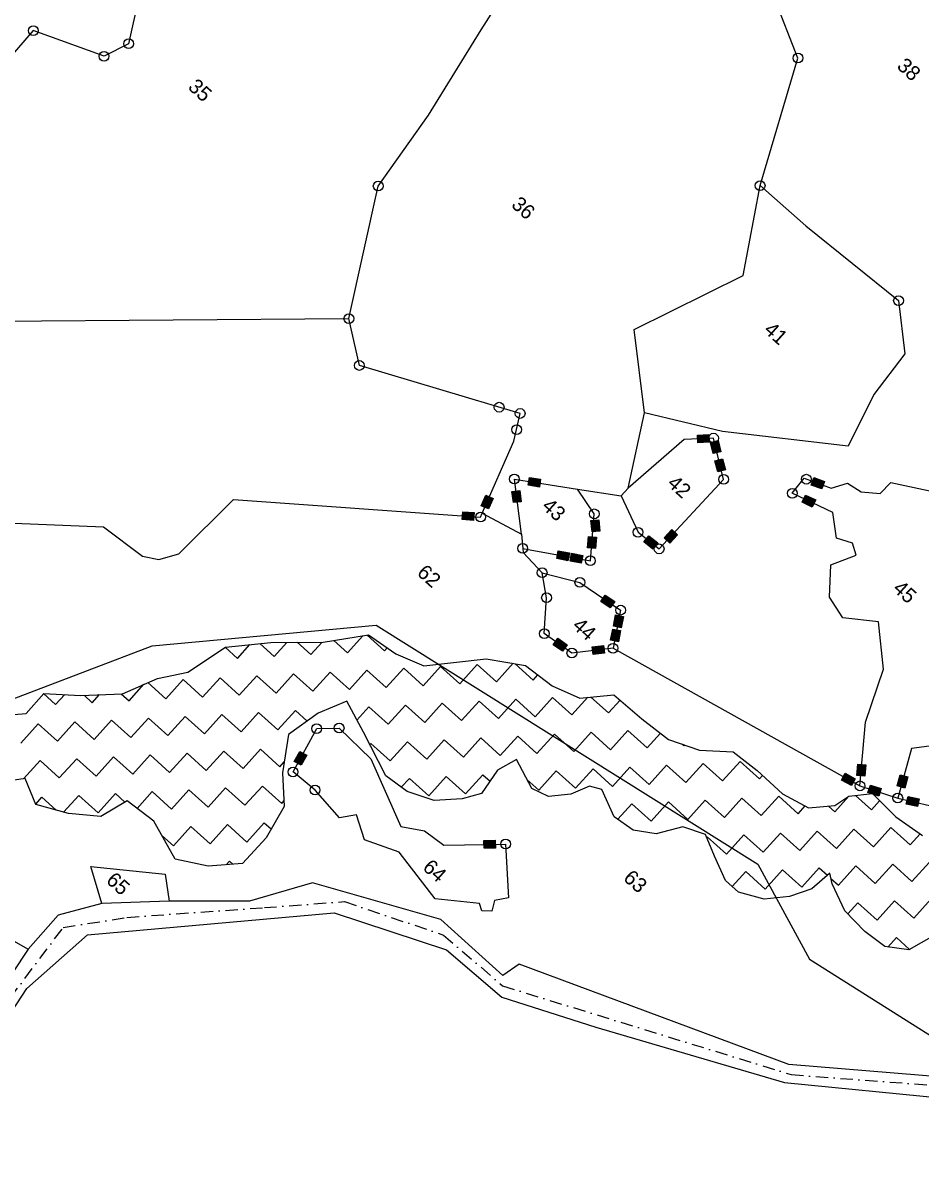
# Model space of a CAD drawing. Header units: metres. Extents: x 319370 to 322922, y 1866637 to 1870124.
# Drawn here: x 320974 to 321542, y 1867959 to 1868675 of the extents above; entities that cross this region are included whole.
import ezdxf

# ---------------------------------------------------------------- set-up
doc = ezdxf.new("R2010")
doc.units = ezdxf.units.M
doc.header["$LTSCALE"] = 0.3
doc.linetypes.add('DASHDOT', pattern=[1, 0.5, -0.25, 0, -0.25])
doc.layers.get('0').update_dxf_attribs({"linetype": 'CONTINUOUS'})
for name, color, linetype in [('POLY_HATCH', 12, 'CONTINUOUS'), ('POLY_PARCEL', 6, 'CONTINUOUS'), ('POLY_WATER', 4, 'CONTINUOUS'), ('TEXT_PARCEL', 7, 'CONTINUOUS'), ('V_BOUND_STREAM_LINE', 7, 'DASHDOT')]:
    doc.layers.add(name, color=color, linetype=linetype)
doc.styles.add('TEXT_MAP', font='KRDEV050.TTF')

# ---------------------------------------------------------------- blocks, each defined once
blk = doc.blocks.new('0')
for points in [[(359.77, 259.99), (359.41, 260.89), (358.12, 260.36), (358.48, 259.47)], [(360.39, 257.57), (360.11, 258.49), (358.78, 258.09), (359.06, 257.17)], [(346.42, 255.89), (345.88, 255.1), (347.03, 254.32), (347.57, 255.11)], [(344.1, 254.72), (344.78, 254.04), (345.76, 255.02), (345.08, 255.7)], [(348.93, 253.03), (349.47, 253.83), (348.32, 254.61), (347.78, 253.81)], [(350.45, 244.05), (349.49, 244.06), (349.47, 242.67), (350.43, 242.66)], [(349.38, 240.74), (349.31, 241.7), (347.93, 241.6), (347.99, 240.64)], [(390.88, 239.22), (391.74, 239.65), (391.11, 240.9), (390.25, 240.46)], [(394.42, 239), (393.95, 239.84), (392.73, 239.17), (393.2, 238.32)], [(342.08, 238.97), (341.43, 238.26), (342.45, 237.32), (343.1, 238.03)], [(386.39, 236.88), (387.16, 237.46), (386.32, 238.57), (385.55, 237.99)], [(332.33, 237.12), (332.86, 236.31), (334.02, 237.07), (333.5, 237.88)], [(343.36, 235.5), (344.12, 236.08), (343.28, 237.19), (342.51, 236.6)], [(390.05, 236.8), (389.66, 237.68), (388.39, 237.11), (388.78, 236.23)], [(332.94, 233.53), (333.57, 234.26), (332.52, 235.17), (331.89, 234.44)], [(385.15, 236.14), (385.37, 235.21), (386.73, 235.52), (386.51, 236.45)], [(344.04, 233.6), (343.53, 234.42), (342.35, 233.69), (342.86, 232.87)], [(340.94, 232.82), (341.45, 232), (342.63, 232.73), (342.13, 233.55)], [(350.34, 231.91), (350.21, 232.86), (348.83, 232.67), (348.96, 231.72)], [(330.29, 230.62), (331.2, 230.93), (330.76, 232.25), (329.85, 231.95)], [(352.1, 230.51), (352.93, 231), (352.22, 232.2), (351.39, 231.71)], [(353, 229), (353.83, 229.5), (353.12, 230.69), (352.29, 230.2)], [(329.1, 228.56), (329.69, 227.8), (330.79, 228.66), (330.2, 229.42)], [(353.5, 227.32), (352.78, 227.96), (351.86, 226.91), (352.58, 226.28)], [(349.55, 224.07), (349.44, 225.03), (348.06, 224.86), (348.17, 223.9)], [(357.9, 200.49), (358.56, 199.79), (359.57, 200.74), (358.92, 201.44)], [(334.87, 193.74), (333.94, 193.52), (334.26, 192.16), (335.2, 192.39)]]:
    blk.add_hatch(color=256).paths.add_polyline_path(points)
for points in [[(358.12, 260.36), (359.41, 260.89), (359.77, 259.99), (358.48, 259.47)], [(358.78, 258.09), (360.11, 258.49), (360.39, 257.57), (359.06, 257.17)], [(347.03, 254.32), (345.88, 255.1), (346.42, 255.89), (347.57, 255.11)], [(345.76, 255.02), (344.78, 254.04), (344.1, 254.72), (345.08, 255.7)], [(348.32, 254.61), (349.47, 253.83), (348.93, 253.03), (347.78, 253.81)], [(349.47, 242.67), (349.49, 244.06), (350.45, 244.05), (350.43, 242.66)], [(347.93, 241.6), (349.31, 241.7), (349.38, 240.74), (347.99, 240.64)], [(391.11, 240.9), (391.74, 239.65), (390.88, 239.22), (390.25, 240.46)], [(392.73, 239.17), (393.95, 239.84), (394.42, 239), (393.2, 238.32)], [(342.45, 237.32), (341.43, 238.26), (342.08, 238.97), (343.1, 238.03)], [(386.32, 238.57), (387.16, 237.46), (386.39, 236.88), (385.55, 237.99)], [(334.02, 237.07), (332.86, 236.31), (332.33, 237.12), (333.5, 237.88)], [(343.28, 237.19), (344.12, 236.08), (343.36, 235.5), (342.51, 236.6)], [(388.39, 237.11), (389.66, 237.68), (390.05, 236.8), (388.78, 236.23)], [(332.52, 235.17), (333.57, 234.26), (332.94, 233.53), (331.89, 234.44)], [(386.73, 235.52), (385.37, 235.21), (385.15, 236.14), (386.51, 236.45)], [(342.35, 233.69), (343.53, 234.42), (344.04, 233.6), (342.86, 232.87)], [(342.63, 232.73), (341.45, 232), (340.94, 232.82), (342.13, 233.55)], [(348.83, 232.67), (350.21, 232.86), (350.34, 231.91), (348.96, 231.72)], [(330.76, 232.25), (331.2, 230.93), (330.29, 230.62), (329.85, 231.95)], [(352.22, 232.2), (352.93, 231), (352.1, 230.51), (351.39, 231.71)], [(353.12, 230.69), (353.83, 229.5), (353, 229), (352.29, 230.2)], [(330.79, 228.66), (329.69, 227.8), (329.1, 228.56), (330.2, 229.42)], [(351.86, 226.91), (352.78, 227.96), (353.5, 227.32), (352.58, 226.28)], [(348.06, 224.86), (349.44, 225.03), (349.55, 224.07), (348.17, 223.9)], [(359.57, 200.74), (358.56, 199.79), (357.9, 200.49), (358.92, 201.44)], [(334.26, 192.16), (333.94, 193.52), (334.87, 193.74), (335.2, 192.39)]]:
    blk.add_lwpolyline(points, close=True)
for centre in [(322.35, 297.1), (351.31, 283.34), (329.36, 282.45), (357.57, 259.61), (357.44, 257.18), (345.8, 255.74), (350.09, 252.83), (294.79, 251.18), (260.54, 243.68), (326.26, 242.17), (259.34, 240.53), (323.84, 241.02), (327.26, 240.41), (346.66, 241.03), (349.93, 241.26), (341.19, 239.13), (391.94, 238.18), (250.82, 237.08), (302.98, 236.76), (387.51, 236.19), (331.1, 235.75), (344.67, 234.56), (307.77, 233.38), (351.45, 232.55), (345.49, 231.73), (331.15, 229.55), (337.53, 230.15), (341.28, 229.53), (353.88, 228.48), (343.72, 227.62), (346.46, 224.18), (350.54, 224.68), (360.16, 201.94), (335.59, 198.85), (333.61, 196.96), (335.01, 191.1), (338.48, 191.26)]:
    blk.add_circle(centre, 0.596)
at = {"layer": 'POLY_HATCH'}
for p, q in [((393.31, 236.31), (397.26, 236.8)), ((387.35, 234.36), (389.28, 236.5)), ((389.28, 236.5), (393.31, 236.31)), ((386.86, 232.36), (387.35, 234.36)), ((384.64, 229.99), (386.86, 232.36)), ((381.14, 229.13), (384.64, 229.99)), ((370.03, 226.31), (373.23, 228.9)), ((373.23, 228.9), (376.96, 229.17)), ((376.96, 229.17), (381.14, 229.13)), ((406.45, 228.6), (405.36, 225.33)), ((366.37, 224.76), (370.03, 226.31)), ((391.91, 225.82), (391.57, 222.92)), ((393, 225.03), (391.91, 225.82)), ((354.96, 221.26), (357.78, 224.31)), ((357.78, 224.31), (362.27, 224.43)), ((362.27, 224.43), (366.37, 224.76)), ((396.36, 223.64), (393, 225.03)), ((405.36, 225.33), (402.91, 223.64)), ((391.57, 222.92), (390.18, 220.4)), ((399.86, 223.37), (396.36, 223.64)), ((402.91, 223.64), (399.86, 223.37)), ((347.35, 219.76), (351.46, 220.1)), ((351.46, 220.1), (354.96, 221.26)), ((390.18, 220.4), (388.11, 218.1)), ((343.24, 217.16), (347.35, 219.76)), ((377.48, 219.16), (374.81, 217.99)), ((380.08, 217.92), (377.48, 219.16)), ((338.16, 211.41), (343.24, 217.16)), ((374.81, 217.99), (372.96, 215.17)), ((383.06, 216.6), (380.08, 217.92)), ((388.11, 218.1), (385.21, 216.64)), ((385.21, 216.64), (383.06, 216.6)), ((364.41, 214.76), (363.02, 214.04)), ((367.77, 213.29), (364.41, 214.76)), ((372.96, 215.17), (370.59, 213.63)), ((363.02, 214.04), (362, 211.82)), ((370.59, 213.63), (367.77, 213.29)), ((362, 211.82), (360.16, 209.75)), ((334.66, 210.24), (338.16, 211.41)), ((354.21, 210.5), (353.41, 207.98)), ((358.01, 209.11), (354.21, 210.5)), ((327.12, 205.35), (330.62, 209.68)), ((330.62, 209.68), (334.66, 210.24)), ((360.16, 209.75), (358.01, 209.11)), ((353.41, 207.98), (353.83, 204.56)), ((322.41, 201.02), (327.12, 205.35)), ((353.83, 204.56), (352.51, 202.49)), ((352.51, 202.49), (350.14, 200.05)), ((318.68, 196.92), (322.41, 201.02)), ((334.09, 201.93), (332.47, 198.5)), ((338.12, 200.46), (334.09, 201.93)), ((343.73, 198.31), (338.12, 200.46)), ((350.14, 200.05), (346.94, 198.65)), ((332.47, 198.5), (331.53, 194.1)), ((346.94, 198.65), (343.73, 198.31)), ((317.29, 191.54), (318.68, 196.92)), ((331.53, 194.1), (334.13, 190.15)), ((315.07, 188.49), (317.29, 191.54)), ((334.13, 190.15), (337.03, 187.25)), ((313.15, 184.24), (315.07, 188.49)), ((337.03, 187.25), (337.97, 182.93)), ((309.49, 180.67), (313.15, 184.24)), ((337.97, 182.93), (337.93, 178.68)), ((305.99, 177.85), (309.49, 180.67)), ((337.93, 178.68), (335.03, 175.63)), ((306.03, 174.57), (305.99, 177.85)), ((300.87, 169.12), (306.03, 174.57)), ((322.34, 174.91), (321.25, 171.34)), ((326.44, 175.25), (322.34, 174.91)), ((331.45, 173.56), (326.44, 175.25)), ((335.03, 175.63), (331.45, 173.56)), ((321.25, 171.34), (318.04, 168.97)), ((318.04, 168.97), (314.39, 167.12)), ((311.26, 168.59), (308.74, 165.47)), ((314.39, 167.12), (311.26, 168.59))]:
    blk.add_line(p, q, dxfattribs=at)
at = {"layer": 'POLY_HATCH', "linetype": 'Continuous'}
for p, q in [((396.88, 234.95), (396.88, 236.76)), ((390.52, 234.95), (390.52, 236.44)), ((387.35, 231.77), (387.35, 234.34)), ((387.88, 234.95), (390.52, 234.95)), ((393.7, 234.95), (396.88, 234.95)), ((393.7, 231.77), (393.7, 234.95)), ((400.05, 231.77), (400.05, 234.95)), ((386.31, 231.77), (387.35, 231.77)), ((390.52, 231.77), (393.7, 231.77)), ((390.52, 228.6), (390.52, 231.77)), ((396.88, 231.77), (400.05, 231.77)), ((396.88, 228.6), (396.88, 231.77)), ((403.23, 228.6), (403.23, 231.77)), ((384.18, 228.6), (384.18, 229.88)), ((374.65, 228.6), (377.82, 228.6)), ((374.65, 225.42), (374.65, 228.6)), ((377.82, 228.6), (377.82, 229.16)), ((381, 228.6), (384.18, 228.6)), ((381, 225.42), (381, 228.6)), ((387.35, 228.6), (390.52, 228.6)), ((387.35, 225.42), (387.35, 228.6)), ((393.7, 228.6), (396.88, 228.6)), ((393.7, 225.42), (393.7, 228.6)), ((400.05, 228.6), (403.23, 228.6)), ((400.05, 225.42), (400.05, 228.6)), ((368.3, 225.42), (368.3, 225.58)), ((358.77, 222.25), (358.77, 224.34)), ((365.12, 222.25), (365.12, 224.66)), ((367.94, 225.42), (368.3, 225.42)), ((371.48, 225.42), (374.65, 225.42)), ((371.48, 222.25), (371.48, 225.42)), ((377.82, 225.42), (381, 225.42)), ((377.82, 222.25), (377.82, 225.42)), ((384.18, 225.42), (387.35, 225.42)), ((384.18, 222.25), (384.18, 225.42)), ((390.52, 225.42), (391.87, 225.42)), ((390.52, 222.25), (390.52, 225.42)), ((392.45, 225.42), (393.7, 225.42)), ((396.88, 225.42), (400.05, 225.42)), ((396.88, 223.6), (396.88, 225.42)), ((403.23, 225.42), (405.39, 225.42)), ((403.23, 223.85), (403.23, 225.42)), ((355.6, 219.07), (355.6, 221.96)), ((355.87, 222.25), (358.77, 222.25)), ((361.95, 222.25), (365.12, 222.25)), ((361.95, 219.07), (361.95, 222.25)), ((368.3, 222.25), (371.48, 222.25)), ((368.3, 219.07), (368.3, 222.25)), ((374.65, 222.25), (377.82, 222.25)), ((374.65, 219.07), (374.65, 222.25)), ((381, 222.25), (384.18, 222.25)), ((381, 219.07), (381, 222.25)), ((387.35, 222.25), (390.52, 222.25)), ((387.35, 219.07), (387.35, 222.25)), ((346.07, 215.9), (346.07, 218.95)), ((346.27, 219.07), (349.25, 219.07)), ((349.25, 219.07), (349.25, 219.92)), ((352.43, 219.07), (355.6, 219.07)), ((352.43, 215.9), (352.43, 219.07)), ((358.77, 219.07), (361.95, 219.07)), ((358.77, 215.9), (358.77, 219.07)), ((365.12, 215.9), (365.12, 219.07)), ((365.12, 219.07), (368.3, 219.07)), ((371.48, 219.07), (374.65, 219.07)), ((371.48, 215.9), (371.48, 219.07)), ((377.82, 219.07), (381, 219.07)), ((377.82, 219), (377.82, 219.07)), ((384.18, 219.07), (387.35, 219.07)), ((384.18, 216.62), (384.18, 219.07)), ((342.9, 215.9), (346.07, 215.9)), ((342.9, 212.72), (342.9, 215.9)), ((349.25, 215.9), (352.43, 215.9)), ((349.25, 212.72), (349.25, 215.9)), ((355.6, 215.9), (358.77, 215.9)), ((355.6, 212.72), (355.6, 215.9)), ((361.95, 215.9), (365.12, 215.9)), ((361.95, 212.72), (361.95, 215.9)), ((368.3, 215.9), (371.48, 215.9)), ((368.3, 213.35), (368.3, 215.9)), ((339.73, 209.55), (339.73, 212.72)), ((339.73, 212.72), (342.9, 212.72)), ((346.07, 209.55), (346.07, 212.72)), ((346.07, 212.72), (349.25, 212.72)), ((352.43, 212.72), (355.6, 212.72)), ((352.43, 209.55), (352.43, 212.72)), ((358.77, 212.72), (361.95, 212.72)), ((358.77, 209.55), (358.77, 212.72)), ((330.2, 206.37), (330.2, 209.15)), ((330.52, 209.55), (333.38, 209.55)), ((333.38, 209.55), (333.38, 210.06)), ((336.55, 209.55), (339.73, 209.55)), ((336.55, 206.37), (336.55, 209.55)), ((342.9, 209.55), (346.07, 209.55)), ((342.9, 206.37), (342.9, 209.55)), ((349.25, 209.55), (352.43, 209.55)), ((349.25, 206.37), (349.25, 209.55)), ((356.81, 209.55), (358.77, 209.55)), ((327.95, 206.37), (330.2, 206.37)), ((333.38, 206.37), (336.55, 206.37)), ((333.38, 203.2), (333.38, 206.37)), ((339.73, 206.37), (342.9, 206.37)), ((339.73, 203.2), (339.73, 206.37)), ((346.07, 206.37), (349.25, 206.37)), ((346.07, 203.2), (346.07, 206.37)), ((352.43, 206.37), (353.61, 206.37)), ((352.43, 203.2), (352.43, 206.37)), ((327.02, 203.2), (327.02, 205.26)), ((323.85, 200.03), (323.85, 202.34)), ((324.78, 203.2), (327.02, 203.2)), ((330.2, 203.2), (333.38, 203.2)), ((330.2, 200.03), (330.2, 203.2)), ((336.55, 203.2), (339.73, 203.2)), ((336.55, 201.03), (336.55, 203.2)), ((342.9, 203.2), (346.07, 203.2)), ((342.9, 200.03), (342.9, 203.2)), ((349.25, 203.2), (352.43, 203.2)), ((349.25, 200.03), (349.25, 203.2)), ((321.5, 200.03), (323.85, 200.03)), ((327.02, 200.03), (330.2, 200.03)), ((327.02, 196.85), (327.02, 200.03)), ((339.73, 200.03), (342.9, 200.03)), ((339.73, 199.85), (339.73, 200.03)), ((346.07, 200.03), (349.25, 200.03)), ((346.07, 198.56), (346.07, 200.03)), ((320.68, 196.85), (320.68, 199.11)), ((318.66, 196.85), (320.68, 196.85)), ((323.85, 196.85), (327.02, 196.85)), ((323.85, 193.68), (323.85, 196.85)), ((330.2, 196.85), (332.12, 196.85)), ((330.2, 193.68), (330.2, 196.85)), ((320.68, 193.68), (323.85, 193.68)), ((320.68, 190.5), (320.68, 193.68)), ((327.02, 193.68), (330.2, 193.68)), ((327.02, 190.5), (327.02, 193.68)), ((333.38, 190.5), (333.38, 191.29)), ((317.5, 190.5), (320.68, 190.5)), ((317.5, 187.32), (317.5, 190.5)), ((323.85, 190.5), (327.02, 190.5)), ((323.85, 187.32), (323.85, 190.5)), ((330.2, 190.5), (333.38, 190.5)), ((330.2, 187.32), (330.2, 190.5)), ((314.32, 184.15), (314.32, 186.85)), ((314.54, 187.32), (317.5, 187.32)), ((320.68, 187.32), (323.85, 187.32)), ((320.68, 184.15), (320.68, 187.32)), ((327.02, 187.32), (330.2, 187.32)), ((327.02, 184.15), (327.02, 187.32)), ((333.38, 187.32), (336.55, 187.32)), ((333.38, 184.15), (333.38, 187.32)), ((336.55, 187.32), (336.55, 187.73)), ((313.05, 184.15), (314.32, 184.15)), ((317.5, 184.15), (320.68, 184.15)), ((317.5, 180.97), (317.5, 184.15)), ((323.85, 184.15), (327.02, 184.15)), ((323.85, 180.97), (323.85, 184.15)), ((330.2, 184.15), (333.38, 184.15)), ((330.2, 180.97), (330.2, 184.15)), ((336.55, 184.15), (337.7, 184.15)), ((336.55, 180.97), (336.55, 184.15)), ((311.15, 180.97), (311.15, 182.29)), ((309.8, 180.97), (311.15, 180.97)), ((314.32, 180.97), (317.5, 180.97)), ((314.32, 177.8), (314.32, 180.97)), ((320.68, 180.97), (323.85, 180.97)), ((320.68, 177.8), (320.68, 180.97)), ((327.02, 180.97), (330.2, 180.97)), ((327.02, 177.8), (327.02, 180.97)), ((333.38, 180.97), (336.55, 180.97)), ((333.38, 177.8), (333.38, 180.97)), ((307.98, 177.8), (307.98, 179.45)), ((305.99, 177.8), (307.98, 177.8)), ((311.15, 177.8), (314.32, 177.8)), ((311.15, 174.62), (311.15, 177.8)), ((317.5, 177.8), (320.68, 177.8)), ((317.5, 174.62), (317.5, 177.8)), ((323.85, 177.8), (327.02, 177.8)), ((323.85, 175.04), (323.85, 177.8)), ((330.2, 177.8), (333.38, 177.8)), ((330.2, 174.62), (330.2, 177.8)), ((336.55, 177.8), (337.1, 177.8)), ((336.55, 177.22), (336.55, 177.8)), ((307.98, 171.45), (307.98, 174.62)), ((307.98, 174.62), (311.15, 174.62)), ((314.32, 174.62), (317.5, 174.62)), ((314.32, 171.45), (314.32, 174.62)), ((320.68, 174.62), (322.25, 174.62)), ((320.68, 171.45), (320.68, 174.62)), ((328.3, 174.62), (330.2, 174.62)), ((311.15, 171.45), (314.32, 171.45)), ((311.15, 168.45), (311.15, 171.45)), ((317.5, 171.45), (320.68, 171.45)), ((317.5, 168.69), (317.5, 171.45)), ((314.32, 168.28), (316.67, 168.28)), ((314.32, 167.15), (314.32, 168.28))]:
    blk.add_line(p, q, dxfattribs=at)
at = {"layer": 'POLY_PARCEL'}
for p, q in [((322.35, 297.1), (313.67, 301.44)), ((291.35, 273.78), (287.44, 296.83)), ((329.36, 282.45), (322.35, 297.1)), ((329.36, 282.45), (336.81, 282.54)), ((335.18, 272.93), (329.36, 282.45)), ((336.81, 282.54), (351.31, 283.34)), ((351.31, 283.34), (356.25, 279.02)), ((356.25, 279.02), (356.75, 272.82)), ((293.56, 261.73), (291.35, 273.78)), ((329.72, 259.11), (335.18, 272.93)), ((356.75, 272.82), (358.66, 266.04)), ((365.48, 266.22), (373.2, 270.64)), ((246.14, 268.86), (260.54, 243.68)), ((358.66, 266.04), (346.07, 257.06)), ((365.44, 264.34), (365.48, 266.22)), ((363.56, 262.93), (365.44, 264.34)), ((361.6, 262.61), (363.56, 262.93)), ((294.79, 251.18), (293.56, 261.73)), ((360.55, 260.83), (361.6, 262.61)), ((357.3, 259.51), (360.55, 260.83)), ((337.48, 252.41), (329.72, 259.11)), ((357.44, 257.18), (357.3, 259.51)), ((362.69, 258.78), (357.44, 257.18)), ((365.12, 256.72), (362.69, 258.78)), ((366.99, 257.59), (365.12, 256.72)), ((368.31, 256.81), (366.99, 257.59)), ((346.07, 257.06), (337.48, 252.41)), ((366.81, 253.85), (368.31, 256.81)), ((345.8, 255.74), (343.27, 253.22)), ((350.09, 252.83), (345.8, 255.74)), ((343.27, 253.22), (342.14, 244.22)), ((369.32, 250.79), (366.81, 253.85)), ((342.14, 244.22), (337.48, 252.41)), ((349.93, 241.26), (350.09, 252.83)), ((375.76, 252.57), (372.2, 250.01)), ((380.11, 248.69), (375.76, 252.57)), ((302.98, 236.76), (294.79, 251.18)), ((372.2, 250.01), (369.32, 250.79)), ((391.94, 238.18), (413.24, 249.98)), ((382.8, 242.43), (380.11, 248.69)), ((391.99, 247.14), (389.11, 243.8)), ((260.54, 243.68), (259.34, 240.53)), ((342.16, 242.97), (342.14, 244.22)), ((389.11, 243.8), (391.94, 238.18)), ((326.26, 242.17), (307.77, 233.38)), ((327.98, 239.14), (326.26, 242.17)), ((337.65, 240.01), (342.16, 242.97)), ((342.16, 242.97), (346.66, 241.03)), ((387.51, 236.19), (382.8, 242.43)), ((346.66, 241.03), (349.93, 241.26)), ((259.34, 240.53), (250.82, 237.08)), ((331.1, 235.75), (337.65, 240.01)), ((341.19, 239.13), (337.65, 240.01)), ((330.99, 230.02), (327.98, 239.14)), ((344.67, 234.56), (341.19, 239.13)), ((387.51, 236.19), (391.94, 238.18)), ((250.82, 237.08), (250.92, 230.46)), ((269.46, 206.07), (302.98, 236.76)), ((307.77, 233.38), (302.98, 236.76)), ((336.23, 231.34), (331.1, 235.75)), ((353.88, 228.48), (387.51, 236.19)), ((337.53, 230.15), (344.67, 234.56)), ((345.49, 231.73), (351.45, 232.55)), ((351.45, 232.55), (353.88, 228.48)), ((330.99, 230.02), (336.23, 231.34)), ((336.23, 231.34), (337.53, 230.15)), ((341.28, 229.53), (345.49, 231.73)), ((331.15, 229.55), (330.99, 230.02)), ((337.53, 230.15), (337.9, 229.8)), ((337.9, 229.8), (341.28, 229.53)), ((307.33, 210.95), (331.15, 229.55)), ((343.72, 227.62), (341.28, 229.53)), ((353.88, 228.48), (350.54, 224.68)), ((346.46, 224.18), (343.72, 227.62)), ((350.54, 224.68), (346.46, 224.18)), ((330.55, 211.21), (384.69, 220.74)), ((384.69, 220.74), (397.12, 216.34)), ((397.12, 216.34), (424.78, 221.09)), ((306.8, 201.55), (307.33, 210.95)), ((311.9, 191.02), (330.55, 211.21)), ((305.44, 199.39), (306.8, 201.55)), ((354.67, 196.79), (360.16, 201.94)), ((360.16, 201.94), (364.82, 197.29)), ((303.72, 198.38), (305.44, 199.39)), ((281.71, 184.49), (297.78, 197.81)), ((297.78, 197.81), (303.72, 198.38)), ((333.61, 196.96), (335.59, 198.85)), ((335.59, 198.85), (341, 198.65)), ((341, 198.65), (349.22, 194.98)), ((335.01, 191.1), (333.61, 196.96)), ((349.22, 194.98), (351.73, 196.5)), ((351.73, 196.5), (354.67, 196.79)), ((364.82, 197.29), (363.79, 195.92)), ((363.79, 195.92), (364.41, 194.73)), ((362.67, 194.4), (358.26, 191.22)), ((363.46, 193.94), (362.67, 194.4)), ((364.41, 194.73), (363.46, 193.94)), ((344.26, 192.42), (342.98, 190.73)), ((347.03, 190.81), (344.26, 192.42)), ((351.2, 192.5), (347.03, 190.81)), ((358.26, 191.22), (351.2, 192.5)), ((302.43, 172.41), (311.9, 191.02)), ((338.48, 191.26), (335.01, 191.1)), ((342.98, 190.73), (338.48, 191.26)), ((324.43, 166), (331.8, 171.38)), ((331.8, 171.38), (334.35, 169.25)), ((328.47, 163.54), (324.43, 166)), ((323.47, 152.94), (325.49, 153.38))]:
    blk.add_line(p, q, dxfattribs=at)
at = {"layer": 'POLY_WATER'}
for p, q in [((424.78, 221.09), (403.86, 205.11)), ((404.94, 203.12), (426.47, 219.03)), ((403.86, 205.11), (371.21, 192.16)), ((383.3, 192.72), (404.94, 203.12)), ((372.36, 187.74), (383.3, 192.72)), ((371.21, 192.16), (370.68, 189.81)), ((360.45, 189.81), (345.84, 182.66)), ((370.68, 189.81), (360.45, 189.81)), ((350.24, 181.69), (363.46, 187.5)), ((363.46, 187.5), (372.36, 187.74)), ((345.84, 182.66), (341.64, 175.83)), ((329.71, 159.52), (350.24, 181.69)), ((341.64, 175.83), (334.35, 169.25)), ((334.35, 169.25), (328.47, 163.54)), ((328.47, 163.54), (325.44, 158.89)), ((328.6, 149.7), (329.71, 159.52)), ((325.44, 158.89), (325.49, 153.38)), ((325.49, 153.38), (327.51, 139.92)), ((332.34, 125.64), (328.6, 149.7))]:
    blk.add_line(p, q, dxfattribs=at)
at = {"layer": 'V_BOUND_STREAM_LINE', "ltscale": 10}
for p, q in [((404.91, 204.39), (425.68, 220.47)), ((371.49, 188.84), (404.91, 204.39)), ((350.27, 183.55), (361.99, 188.62)), ((361.99, 188.62), (371.49, 188.84)), ((343.51, 176.46), (350.27, 183.55)), ((331.84, 164.33), (343.51, 176.46)), ((326.91, 158.2), (331.84, 164.33)), ((329.72, 126.4), (326.91, 158.2))]:
    blk.add_line(p, q, dxfattribs=at)
at = {"layer": 'TEXT_PARCEL', "style": 'TEXT_MAP'}
for s, p in [('38', (332, 304.27)), ('41', (341.54, 269.47)), ('36', (308.4, 260.18)), ('45', (374.38, 256.57)), ('42', (345.33, 247.66)), ('35', (269.48, 244.43)), ('43', (335.84, 235.33)), ('44', (348.37, 226.99)), ('62', (329.97, 219.1)), ('63', (373.64, 208.29)), ('64', (354.59, 192.84)), ('65', (326.96, 165.79))]:
    blk.add_text(s, height=1.8, dxfattribs=at).set_placement(p)

msp = doc.modelspace()

# ---------------------------------------------------------------- block references
at = {"xscale": 5.179715157045553, "yscale": 5.179715157045553, "zscale": 5.179715157045553, "rotation": 317.9401309186681}
msp.add_blockref('0', (319193.34, 1868628.64), dxfattribs=at)

doc.saveas('drawing.dxf')
